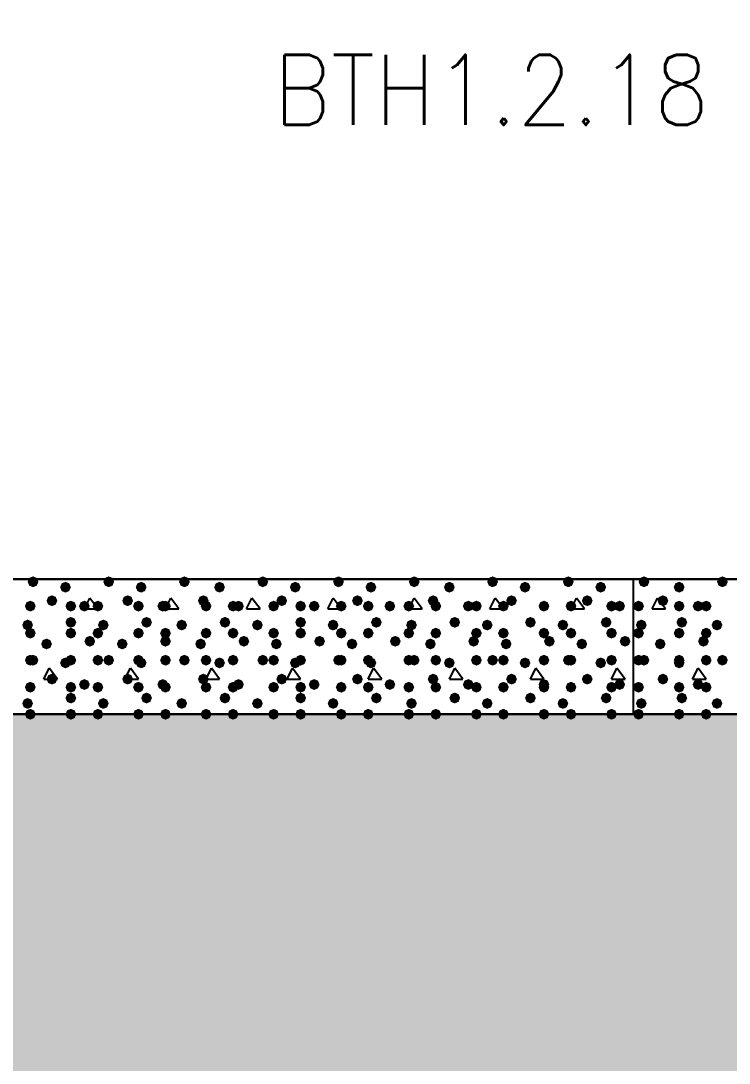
# Model space of a CAD drawing. Header units: millimetres. Extents: x 0 to 420, y 0 to 297.
# Drawn here: x 291.15 to 302.24, y 121.45 to 137.77 of the extents above; entities that cross this region are included whole.
import ezdxf

# ---------------------------------------------------------------- set-up
doc = ezdxf.new("R2010")
doc.units = ezdxf.units.MM
doc.layers.get('0').update_dxf_attribs({"linetype": 'CONTINUOUS'})
doc.styles.get("Standard").update_dxf_attribs({"font": 'STANDARD'})

msp = doc.modelspace()

# ---------------------------------------------------------------- hatches: boundary and pattern name
at = {"true_color": 0x000008}
for points in [[(291.422667, 128.989667), (291.397796, 128.929871), (291.338, 128.905), (291.278204, 128.929871), (291.253333, 128.989667), (291.278204, 129.049462), (291.338, 129.074333), (291.397796, 129.049463)], [(291.930667, 128.905), (291.905796, 128.845204), (291.846, 128.820333), (291.786204, 128.845204), (291.761333, 128.905), (291.786204, 128.964796), (291.846, 128.989667), (291.905796, 128.964796)], [(292.608, 128.989667), (292.583129, 128.929871), (292.523333, 128.905), (292.463538, 128.929871), (292.438667, 128.989667), (292.463537, 129.049462), (292.523333, 129.074333), (292.583129, 129.049463)], [(293.116, 128.905), (293.091129, 128.845204), (293.031333, 128.820333), (292.971537, 128.845204), (292.946667, 128.905), (292.971537, 128.964796), (293.031333, 128.989667), (293.091129, 128.964796)], [(293.793333, 128.989667), (293.768462, 128.929871), (293.708667, 128.905), (293.648871, 128.929871), (293.624, 128.989667), (293.648871, 129.049462), (293.708667, 129.074333), (293.768462, 129.049463)], [(294.343667, 128.905), (294.318796, 128.845204), (294.259, 128.820333), (294.199204, 128.845204), (294.174333, 128.905), (294.199204, 128.964796), (294.259, 128.989667), (294.318796, 128.964796)], [(295.021, 128.989667), (294.996129, 128.929871), (294.936333, 128.905), (294.876537, 128.929871), (294.851667, 128.989667), (294.876537, 129.049462), (294.936333, 129.074333), (294.996129, 129.049463)], [(295.529, 128.905), (295.504129, 128.845204), (295.444333, 128.820333), (295.384537, 128.845204), (295.359667, 128.905), (295.384537, 128.964796), (295.444333, 128.989667), (295.504129, 128.964796)], [(296.206333, 128.989667), (296.181462, 128.929871), (296.121667, 128.905), (296.061871, 128.929871), (296.037, 128.989667), (296.061871, 129.049462), (296.121667, 129.074333), (296.181462, 129.049463)], [(296.714333, 128.905), (296.689462, 128.845204), (296.629667, 128.820333), (296.569871, 128.845204), (296.545, 128.905), (296.569871, 128.964796), (296.629667, 128.989667), (296.689462, 128.964796)], [(297.391667, 128.989667), (297.366796, 128.929871), (297.307, 128.905), (297.247204, 128.929871), (297.222333, 128.989667), (297.247204, 129.049462), (297.307, 129.074333), (297.366796, 129.049463)], [(297.942, 128.905), (297.917129, 128.845204), (297.857333, 128.820333), (297.797537, 128.845204), (297.772667, 128.905), (297.797537, 128.964796), (297.857333, 128.989667), (297.917129, 128.964796)], [(298.619333, 128.989667), (298.594462, 128.929871), (298.534667, 128.905), (298.474871, 128.929871), (298.45, 128.989667), (298.474871, 129.049462), (298.534667, 129.074333), (298.594462, 129.049463)], [(299.127333, 128.905), (299.102462, 128.845204), (299.042667, 128.820333), (298.982871, 128.845204), (298.958, 128.905), (298.982871, 128.964796), (299.042667, 128.989667), (299.102462, 128.964796)], [(299.804667, 128.989667), (299.779796, 128.929871), (299.72, 128.905), (299.660204, 128.929871), (299.635333, 128.989667), (299.660204, 129.049462), (299.72, 129.074333), (299.779796, 129.049463)], [(300.312667, 128.905), (300.287796, 128.845204), (300.228, 128.820333), (300.168204, 128.845204), (300.143333, 128.905), (300.168204, 128.964796), (300.228, 128.989667), (300.287796, 128.964796)], [(291.380333, 128.608667), (291.355463, 128.548871), (291.295667, 128.524), (291.235871, 128.548871), (291.211, 128.608667), (291.235871, 128.668462), (291.295667, 128.693333), (291.355462, 128.668463)], [(291.719, 128.693333), (291.694129, 128.633537), (291.634333, 128.608667), (291.574538, 128.633537), (291.549667, 128.693333), (291.574537, 128.753129), (291.634333, 128.778), (291.694129, 128.753129)], [(292.015333, 128.608667), (291.990463, 128.548871), (291.930667, 128.524), (291.870871, 128.548871), (291.846, 128.608667), (291.870871, 128.668462), (291.930667, 128.693333), (291.990462, 128.668463)], [(292.227, 128.608667), (292.202129, 128.548871), (292.142333, 128.524), (292.082538, 128.548871), (292.057667, 128.608667), (292.082537, 128.668462), (292.142333, 128.693333), (292.202129, 128.668463)], [(292.438667, 128.608667), (292.413796, 128.548871), (292.354, 128.524), (292.294204, 128.548871), (292.269333, 128.608667), (292.294204, 128.668462), (292.354, 128.693333), (292.413796, 128.668463)], [(292.904333, 128.693333), (292.879462, 128.633537), (292.819667, 128.608667), (292.759871, 128.633537), (292.735, 128.693333), (292.759871, 128.753129), (292.819667, 128.778), (292.879462, 128.753129)], [(293.073667, 128.608667), (293.048796, 128.548871), (292.989, 128.524), (292.929204, 128.548871), (292.904333, 128.608667), (292.929204, 128.668462), (292.989, 128.693333), (293.048796, 128.668463)], [(293.454667, 128.608667), (293.429796, 128.548871), (293.37, 128.524), (293.310204, 128.548871), (293.285333, 128.608667), (293.310204, 128.668462), (293.37, 128.693333), (293.429796, 128.668463)], [(293.497, 128.608667), (293.472129, 128.548871), (293.412333, 128.524), (293.352538, 128.548871), (293.327667, 128.608667), (293.352537, 128.668462), (293.412333, 128.693333), (293.472129, 128.668463)], [(294.089667, 128.693333), (294.064796, 128.633537), (294.005, 128.608667), (293.945204, 128.633537), (293.920333, 128.693333), (293.945204, 128.753129), (294.005, 128.778), (294.064796, 128.753129)], [(294.132, 128.608667), (294.107129, 128.548871), (294.047333, 128.524), (293.987538, 128.548871), (293.962667, 128.608667), (293.987537, 128.668462), (294.047333, 128.693333), (294.107129, 128.668463)], [(294.555333, 128.608667), (294.530463, 128.548871), (294.470667, 128.524), (294.410871, 128.548871), (294.386, 128.608667), (294.410871, 128.668462), (294.470667, 128.693333), (294.530462, 128.668463)], [(294.64, 128.608667), (294.615129, 128.548871), (294.555333, 128.524), (294.495538, 128.548871), (294.470667, 128.608667), (294.495537, 128.668462), (294.555333, 128.693333), (294.615129, 128.668463)], [(295.190333, 128.608667), (295.165462, 128.548871), (295.105667, 128.524), (295.045871, 128.548871), (295.021, 128.608667), (295.045871, 128.668462), (295.105667, 128.693333), (295.165462, 128.668463)], [(295.317333, 128.693333), (295.292462, 128.633537), (295.232667, 128.608667), (295.172871, 128.633537), (295.148, 128.693333), (295.172871, 128.753129), (295.232667, 128.778), (295.292462, 128.753129)], [(295.613667, 128.608667), (295.588796, 128.548871), (295.529, 128.524), (295.469204, 128.548871), (295.444333, 128.608667), (295.469204, 128.668462), (295.529, 128.693333), (295.588796, 128.668463)], [(295.825333, 128.608667), (295.800462, 128.548871), (295.740667, 128.524), (295.680871, 128.548871), (295.656, 128.608667), (295.680871, 128.668462), (295.740667, 128.693333), (295.800462, 128.668463)], [(296.248667, 128.608667), (296.223796, 128.548871), (296.164, 128.524), (296.104204, 128.548871), (296.079333, 128.608667), (296.104204, 128.668462), (296.164, 128.693333), (296.223796, 128.668463)], [(296.502667, 128.693333), (296.477796, 128.633537), (296.418, 128.608667), (296.358204, 128.633537), (296.333333, 128.693333), (296.358204, 128.753129), (296.418, 128.778), (296.477796, 128.753129)], [(296.672, 128.608667), (296.647129, 128.548871), (296.587333, 128.524), (296.527537, 128.548871), (296.502667, 128.608667), (296.527537, 128.668462), (296.587333, 128.693333), (296.647129, 128.668463)], [(297.010667, 128.608667), (296.985796, 128.548871), (296.926, 128.524), (296.866204, 128.548871), (296.841333, 128.608667), (296.866204, 128.668462), (296.926, 128.693333), (296.985796, 128.668463)], [(297.307, 128.608667), (297.282129, 128.548871), (297.222333, 128.524), (297.162537, 128.548871), (297.137667, 128.608667), (297.162537, 128.668462), (297.222333, 128.693333), (297.282129, 128.668463)], [(297.688, 128.693333), (297.663129, 128.633537), (297.603333, 128.608667), (297.543537, 128.633537), (297.518667, 128.693333), (297.543537, 128.753129), (297.603333, 128.778), (297.663129, 128.753129)], [(297.730333, 128.608667), (297.705462, 128.548871), (297.645667, 128.524), (297.585871, 128.548871), (297.561, 128.608667), (297.585871, 128.668462), (297.645667, 128.693333), (297.705462, 128.668463)], [(298.238333, 128.608667), (298.213462, 128.548871), (298.153667, 128.524), (298.093871, 128.548871), (298.069, 128.608667), (298.093871, 128.668462), (298.153667, 128.693333), (298.213462, 128.668463)], [(298.365333, 128.608667), (298.340463, 128.548871), (298.280667, 128.524), (298.220871, 128.548871), (298.196, 128.608667), (298.220871, 128.668462), (298.280667, 128.693333), (298.340462, 128.668463)], [(298.788667, 128.608667), (298.763796, 128.548871), (298.704, 128.524), (298.644204, 128.548871), (298.619333, 128.608667), (298.644204, 128.668462), (298.704, 128.693333), (298.763796, 128.668463)], [(298.915667, 128.693333), (298.890796, 128.633537), (298.831, 128.608667), (298.771204, 128.633537), (298.746333, 128.693333), (298.771204, 128.753129), (298.831, 128.778), (298.890796, 128.753129)], [(299.423667, 128.608667), (299.398796, 128.548871), (299.339, 128.524), (299.279204, 128.548871), (299.254333, 128.608667), (299.279204, 128.668462), (299.339, 128.693333), (299.398796, 128.668463)], [(299.423667, 128.608667), (299.398796, 128.548871), (299.339, 128.524), (299.279204, 128.548871), (299.254333, 128.608667), (299.279204, 128.668462), (299.339, 128.693333), (299.398796, 128.668463)], [(299.847, 128.608667), (299.822129, 128.548871), (299.762333, 128.524), (299.702538, 128.548871), (299.677667, 128.608667), (299.702537, 128.668462), (299.762333, 128.693333), (299.822129, 128.668463)], [(300.101, 128.693333), (300.076129, 128.633537), (300.016333, 128.608667), (299.956537, 128.633537), (299.931667, 128.693333), (299.956537, 128.753129), (300.016333, 128.778), (300.076129, 128.753129)], [(300.482, 128.608667), (300.457129, 128.548871), (300.397333, 128.524), (300.337538, 128.548871), (300.312667, 128.608667), (300.337537, 128.668462), (300.397333, 128.693333), (300.457129, 128.668463)], [(300.609, 128.608667), (300.584129, 128.548871), (300.524333, 128.524), (300.464538, 128.548871), (300.439667, 128.608667), (300.464537, 128.668462), (300.524333, 128.693333), (300.584129, 128.668463)], [(291.338, 128.312333), (291.313129, 128.252537), (291.253333, 128.227667), (291.193537, 128.252537), (291.168667, 128.312333), (291.193537, 128.372129), (291.253333, 128.397), (291.313129, 128.372129)], [(292.015333, 128.354667), (291.990463, 128.294871), (291.930667, 128.27), (291.870871, 128.294871), (291.846, 128.354667), (291.870871, 128.414462), (291.930667, 128.439333), (291.990462, 128.414463)], [(292.523333, 128.312333), (292.498462, 128.252537), (292.438667, 128.227667), (292.378871, 128.252537), (292.354, 128.312333), (292.378871, 128.372129), (292.438667, 128.397), (292.498462, 128.372129)], [(293.200667, 128.354667), (293.175796, 128.294871), (293.116, 128.27), (293.056204, 128.294871), (293.031333, 128.354667), (293.056204, 128.414462), (293.116, 128.439333), (293.175796, 128.414463)], [(293.751, 128.312333), (293.726129, 128.252537), (293.666333, 128.227667), (293.606537, 128.252537), (293.581667, 128.312333), (293.606537, 128.372129), (293.666333, 128.397), (293.726129, 128.372129)], [(294.428333, 128.354667), (294.403462, 128.294871), (294.343667, 128.27), (294.283871, 128.294871), (294.259, 128.354667), (294.283871, 128.414462), (294.343667, 128.439333), (294.403462, 128.414463)], [(294.936333, 128.312333), (294.911462, 128.252537), (294.851667, 128.227667), (294.791871, 128.252537), (294.767, 128.312333), (294.791871, 128.372129), (294.851667, 128.397), (294.911462, 128.372129)], [(295.613667, 128.354667), (295.588796, 128.294871), (295.529, 128.27), (295.469204, 128.294871), (295.444333, 128.354667), (295.469204, 128.414462), (295.529, 128.439333), (295.588796, 128.414463)], [(296.121667, 128.312333), (296.096796, 128.252537), (296.037, 128.227667), (295.977204, 128.252537), (295.952333, 128.312333), (295.977204, 128.372129), (296.037, 128.397), (296.096796, 128.372129)], [(296.799, 128.354667), (296.774129, 128.294871), (296.714333, 128.27), (296.654537, 128.294871), (296.629667, 128.354667), (296.654537, 128.414462), (296.714333, 128.439333), (296.774129, 128.414463)], [(297.349333, 128.312333), (297.324462, 128.252537), (297.264667, 128.227667), (297.204871, 128.252537), (297.18, 128.312333), (297.204871, 128.372129), (297.264667, 128.397), (297.324462, 128.372129)], [(298.026667, 128.354667), (298.001796, 128.294871), (297.942, 128.27), (297.882204, 128.294871), (297.857333, 128.354667), (297.882204, 128.414462), (297.942, 128.439333), (298.001796, 128.414463)], [(298.534667, 128.312333), (298.509796, 128.252537), (298.45, 128.227667), (298.390204, 128.252537), (298.365333, 128.312333), (298.390204, 128.372129), (298.45, 128.397), (298.509796, 128.372129)], [(299.212, 128.354667), (299.187129, 128.294871), (299.127333, 128.27), (299.067538, 128.294871), (299.042667, 128.354667), (299.067537, 128.414462), (299.127333, 128.439333), (299.187129, 128.414463)], [(299.72, 128.312333), (299.695129, 128.252537), (299.635333, 128.227667), (299.575538, 128.252537), (299.550667, 128.312333), (299.575537, 128.372129), (299.635333, 128.397), (299.695129, 128.372129)], [(300.397333, 128.354667), (300.372462, 128.294871), (300.312667, 128.27), (300.252871, 128.294871), (300.228, 128.354667), (300.252871, 128.414462), (300.312667, 128.439333), (300.372462, 128.414463)], [(291.380333, 128.185333), (291.355463, 128.125538), (291.295667, 128.100667), (291.235871, 128.125538), (291.211, 128.185333), (291.235871, 128.245129), (291.295667, 128.27), (291.355462, 128.245129)], [(292.015333, 128.185333), (291.990463, 128.125538), (291.930667, 128.100667), (291.870871, 128.125538), (291.846, 128.185333), (291.870871, 128.245129), (291.930667, 128.27), (291.990462, 128.245129)], [(292.311667, 128.058333), (292.286796, 127.998538), (292.227, 127.973667), (292.167204, 127.998538), (292.142333, 128.058333), (292.167204, 128.118129), (292.227, 128.143), (292.286796, 128.118129)], [(292.438667, 128.185333), (292.413796, 128.125538), (292.354, 128.100667), (292.294204, 128.125538), (292.269333, 128.185333), (292.294204, 128.245129), (292.354, 128.27), (292.413796, 128.245129)], [(293.073667, 128.185333), (293.048796, 128.125538), (292.989, 128.100667), (292.929204, 128.125538), (292.904333, 128.185333), (292.929204, 128.245129), (292.989, 128.27), (293.048796, 128.245129)], [(293.497, 128.185333), (293.472129, 128.125538), (293.412333, 128.100667), (293.352538, 128.125538), (293.327667, 128.185333), (293.352537, 128.245129), (293.412333, 128.27), (293.472129, 128.245129)], [(293.497, 128.058333), (293.472129, 127.998538), (293.412333, 127.973667), (293.352538, 127.998538), (293.327667, 128.058333), (293.352537, 128.118129), (293.412333, 128.143), (293.472129, 128.118129)], [(294.132, 128.185333), (294.107129, 128.125538), (294.047333, 128.100667), (293.987538, 128.125538), (293.962667, 128.185333), (293.987537, 128.245129), (294.047333, 128.27), (294.107129, 128.245129)], [(294.555333, 128.185333), (294.530463, 128.125538), (294.470667, 128.100667), (294.410871, 128.125538), (294.386, 128.185333), (294.410871, 128.245129), (294.470667, 128.27), (294.530462, 128.245129)], [(294.724667, 128.058333), (294.699796, 127.998538), (294.64, 127.973667), (294.580204, 127.998538), (294.555333, 128.058333), (294.580204, 128.118129), (294.64, 128.143), (294.699796, 128.118129)], [(295.190333, 128.185333), (295.165462, 128.125538), (295.105667, 128.100667), (295.045871, 128.125538), (295.021, 128.185333), (295.045871, 128.245129), (295.105667, 128.27), (295.165462, 128.245129)], [(295.613667, 128.185333), (295.588796, 128.125538), (295.529, 128.100667), (295.469204, 128.125538), (295.444333, 128.185333), (295.469204, 128.245129), (295.529, 128.27), (295.588796, 128.245129)], [(295.91, 128.058333), (295.885129, 127.998538), (295.825333, 127.973667), (295.765538, 127.998538), (295.740667, 128.058333), (295.765537, 128.118129), (295.825333, 128.143), (295.885129, 128.118129)], [(296.248667, 128.185333), (296.223796, 128.125538), (296.164, 128.100667), (296.104204, 128.125538), (296.079333, 128.185333), (296.104204, 128.245129), (296.164, 128.27), (296.223796, 128.245129)], [(296.672, 128.185333), (296.647129, 128.125538), (296.587333, 128.100667), (296.527537, 128.125538), (296.502667, 128.185333), (296.527537, 128.245129), (296.587333, 128.27), (296.647129, 128.245129)], [(297.095333, 128.058333), (297.070462, 127.998538), (297.010667, 127.973667), (296.950871, 127.998538), (296.926, 128.058333), (296.950871, 128.118129), (297.010667, 128.143), (297.070462, 128.118129)], [(297.307, 128.185333), (297.282129, 128.125538), (297.222333, 128.100667), (297.162537, 128.125538), (297.137667, 128.185333), (297.162537, 128.245129), (297.222333, 128.27), (297.282129, 128.245129)], [(297.730333, 128.185333), (297.705462, 128.125538), (297.645667, 128.100667), (297.585871, 128.125538), (297.561, 128.185333), (297.585871, 128.245129), (297.645667, 128.27), (297.705462, 128.245129)], [(298.323, 128.058333), (298.298129, 127.998538), (298.238333, 127.973667), (298.178538, 127.998538), (298.153667, 128.058333), (298.178537, 128.118129), (298.238333, 128.143), (298.298129, 128.118129)], [(298.365333, 128.185333), (298.340463, 128.125538), (298.280667, 128.100667), (298.220871, 128.125538), (298.196, 128.185333), (298.220871, 128.245129), (298.280667, 128.27), (298.340462, 128.245129)], [(298.788667, 128.185333), (298.763796, 128.125538), (298.704, 128.100667), (298.644204, 128.125538), (298.619333, 128.185333), (298.644204, 128.245129), (298.704, 128.27), (298.763796, 128.245129)], [(299.423667, 128.185333), (299.398796, 128.125538), (299.339, 128.100667), (299.279204, 128.125538), (299.254333, 128.185333), (299.279204, 128.245129), (299.339, 128.27), (299.398796, 128.245129)], [(299.508333, 128.058333), (299.483462, 127.998538), (299.423667, 127.973667), (299.363871, 127.998538), (299.339, 128.058333), (299.363871, 128.118129), (299.423667, 128.143), (299.483462, 128.118129)], [(299.847, 128.185333), (299.822129, 128.125538), (299.762333, 128.100667), (299.702538, 128.125538), (299.677667, 128.185333), (299.702537, 128.245129), (299.762333, 128.27), (299.822129, 128.245129)], [(300.482, 128.185333), (300.457129, 128.125538), (300.397333, 128.100667), (300.337538, 128.125538), (300.312667, 128.185333), (300.337537, 128.245129), (300.397333, 128.27), (300.457129, 128.245129)], [(300.693667, 128.058333), (300.668796, 127.998538), (300.609, 127.973667), (300.549204, 127.998538), (300.524333, 128.058333), (300.549204, 128.118129), (300.609, 128.143), (300.668796, 128.118129)], [(291.634333, 128.016), (291.609462, 127.956204), (291.549667, 127.931333), (291.489871, 127.956204), (291.465, 128.016), (291.489871, 128.075796), (291.549667, 128.100667), (291.609462, 128.075796)], [(292.819667, 128.016), (292.794796, 127.956204), (292.735, 127.931333), (292.675204, 127.956204), (292.650333, 128.016), (292.675204, 128.075796), (292.735, 128.100667), (292.794796, 128.075796)], [(294.047333, 128.016), (294.022462, 127.956204), (293.962667, 127.931333), (293.902871, 127.956204), (293.878, 128.016), (293.902871, 128.075796), (293.962667, 128.100667), (294.022462, 128.075796)], [(295.232667, 128.016), (295.207796, 127.956204), (295.148, 127.931333), (295.088204, 127.956204), (295.063333, 128.016), (295.088204, 128.075796), (295.148, 128.100667), (295.207796, 128.075796)], [(296.418, 128.016), (296.393129, 127.956204), (296.333333, 127.931333), (296.273537, 127.956204), (296.248667, 128.016), (296.273537, 128.075796), (296.333333, 128.100667), (296.393129, 128.075796)], [(297.645667, 128.016), (297.620796, 127.956204), (297.561, 127.931333), (297.501204, 127.956204), (297.476333, 128.016), (297.501204, 128.075796), (297.561, 128.100667), (297.620796, 128.075796)], [(298.831, 128.016), (298.806129, 127.956204), (298.746333, 127.931333), (298.686537, 127.956204), (298.661667, 128.016), (298.686537, 128.075796), (298.746333, 128.100667), (298.806129, 128.075796)], [(300.016333, 128.016), (299.991463, 127.956204), (299.931667, 127.931333), (299.871871, 127.956204), (299.847, 128.016), (299.871871, 128.075796), (299.931667, 128.100667), (299.991462, 128.075796)], [(291.380333, 127.762), (291.355463, 127.702204), (291.295667, 127.677333), (291.235871, 127.702204), (291.211, 127.762), (291.235871, 127.821796), (291.295667, 127.846667), (291.355462, 127.821796)], [(291.422667, 127.762), (291.397796, 127.702204), (291.338, 127.677333), (291.278204, 127.702204), (291.253333, 127.762), (291.278204, 127.821796), (291.338, 127.846667), (291.397796, 127.821796)], [(291.930667, 127.719667), (291.905796, 127.659871), (291.846, 127.635), (291.786204, 127.659871), (291.761333, 127.719667), (291.786204, 127.779462), (291.846, 127.804333), (291.905796, 127.779463)], [(292.015333, 127.762), (291.990463, 127.702204), (291.930667, 127.677333), (291.870871, 127.702204), (291.846, 127.762), (291.870871, 127.821796), (291.930667, 127.846667), (291.990462, 127.821796)], [(292.438667, 127.762), (292.413796, 127.702204), (292.354, 127.677333), (292.294204, 127.702204), (292.269333, 127.762), (292.294204, 127.821796), (292.354, 127.846667), (292.413796, 127.821796)], [(292.608, 127.762), (292.583129, 127.702204), (292.523333, 127.677333), (292.463538, 127.702204), (292.438667, 127.762), (292.463537, 127.821796), (292.523333, 127.846667), (292.583129, 127.821796)], [(293.073667, 127.762), (293.048796, 127.702204), (292.989, 127.677333), (292.929204, 127.702204), (292.904333, 127.762), (292.929204, 127.821796), (292.989, 127.846667), (293.048796, 127.821796)], [(293.116, 127.719667), (293.091129, 127.659871), (293.031333, 127.635), (292.971537, 127.659871), (292.946667, 127.719667), (292.971537, 127.779462), (293.031333, 127.804333), (293.091129, 127.779463)], [(293.497, 127.762), (293.472129, 127.702204), (293.412333, 127.677333), (293.352538, 127.702204), (293.327667, 127.762), (293.352537, 127.821796), (293.412333, 127.846667), (293.472129, 127.821796)], [(293.793333, 127.762), (293.768462, 127.702204), (293.708667, 127.677333), (293.648871, 127.702204), (293.624, 127.762), (293.648871, 127.821796), (293.708667, 127.846667), (293.768462, 127.821796)], [(294.132, 127.762), (294.107129, 127.702204), (294.047333, 127.677333), (293.987538, 127.702204), (293.962667, 127.762), (293.987537, 127.821796), (294.047333, 127.846667), (294.107129, 127.821796)], [(294.343667, 127.719667), (294.318796, 127.659871), (294.259, 127.635), (294.199204, 127.659871), (294.174333, 127.719667), (294.199204, 127.779462), (294.259, 127.804333), (294.318796, 127.779463)], [(294.555333, 127.762), (294.530463, 127.702204), (294.470667, 127.677333), (294.410871, 127.702204), (294.386, 127.762), (294.410871, 127.821796), (294.470667, 127.846667), (294.530462, 127.821796)], [(295.021, 127.762), (294.996129, 127.702204), (294.936333, 127.677333), (294.876537, 127.702204), (294.851667, 127.762), (294.876537, 127.821796), (294.936333, 127.846667), (294.996129, 127.821796)], [(295.190333, 127.762), (295.165462, 127.702204), (295.105667, 127.677333), (295.045871, 127.702204), (295.021, 127.762), (295.045871, 127.821796), (295.105667, 127.846667), (295.165462, 127.821796)], [(295.529, 127.719667), (295.504129, 127.659871), (295.444333, 127.635), (295.384537, 127.659871), (295.359667, 127.719667), (295.384537, 127.779462), (295.444333, 127.804333), (295.504129, 127.779463)], [(295.613667, 127.762), (295.588796, 127.702204), (295.529, 127.677333), (295.469204, 127.702204), (295.444333, 127.762), (295.469204, 127.821796), (295.529, 127.846667), (295.588796, 127.821796)], [(296.206333, 127.762), (296.181462, 127.702204), (296.121667, 127.677333), (296.061871, 127.702204), (296.037, 127.762), (296.061871, 127.821796), (296.121667, 127.846667), (296.181462, 127.821796)], [(296.248667, 127.762), (296.223796, 127.702204), (296.164, 127.677333), (296.104204, 127.702204), (296.079333, 127.762), (296.104204, 127.821796), (296.164, 127.846667), (296.223796, 127.821796)], [(296.672, 127.762), (296.647129, 127.702204), (296.587333, 127.677333), (296.527537, 127.702204), (296.502667, 127.762), (296.527537, 127.821796), (296.587333, 127.846667), (296.647129, 127.821796)], [(296.714333, 127.719667), (296.689462, 127.659871), (296.629667, 127.635), (296.569871, 127.659871), (296.545, 127.719667), (296.569871, 127.779462), (296.629667, 127.804333), (296.689462, 127.779463)], [(297.307, 127.762), (297.282129, 127.702204), (297.222333, 127.677333), (297.162537, 127.702204), (297.137667, 127.762), (297.162537, 127.821796), (297.222333, 127.846667), (297.282129, 127.821796)], [(297.391667, 127.762), (297.366796, 127.702204), (297.307, 127.677333), (297.247204, 127.702204), (297.222333, 127.762), (297.247204, 127.821796), (297.307, 127.846667), (297.366796, 127.821796)], [(297.730333, 127.762), (297.705462, 127.702204), (297.645667, 127.677333), (297.585871, 127.702204), (297.561, 127.762), (297.585871, 127.821796), (297.645667, 127.846667), (297.705462, 127.821796)], [(297.942, 127.719667), (297.917129, 127.659871), (297.857333, 127.635), (297.797537, 127.659871), (297.772667, 127.719667), (297.797537, 127.779462), (297.857333, 127.804333), (297.917129, 127.779463)], [(298.365333, 127.762), (298.340463, 127.702204), (298.280667, 127.677333), (298.220871, 127.702204), (298.196, 127.762), (298.220871, 127.821796), (298.280667, 127.846667), (298.340462, 127.821796)], [(298.619333, 127.762), (298.594462, 127.702204), (298.534667, 127.677333), (298.474871, 127.702204), (298.45, 127.762), (298.474871, 127.821796), (298.534667, 127.846667), (298.594462, 127.821796)], [(298.788667, 127.762), (298.763796, 127.702204), (298.704, 127.677333), (298.644204, 127.702204), (298.619333, 127.762), (298.644204, 127.821796), (298.704, 127.846667), (298.763796, 127.821796)], [(299.127333, 127.719667), (299.102462, 127.659871), (299.042667, 127.635), (298.982871, 127.659871), (298.958, 127.719667), (298.982871, 127.779462), (299.042667, 127.804333), (299.102462, 127.779463)], [(299.423667, 127.762), (299.398796, 127.702204), (299.339, 127.677333), (299.279204, 127.702204), (299.254333, 127.762), (299.279204, 127.821796), (299.339, 127.846667), (299.398796, 127.821796)], [(299.804667, 127.762), (299.779796, 127.702204), (299.72, 127.677333), (299.660204, 127.702204), (299.635333, 127.762), (299.660204, 127.821796), (299.72, 127.846667), (299.779796, 127.821796)], [(299.847, 127.762), (299.822129, 127.702204), (299.762333, 127.677333), (299.702538, 127.702204), (299.677667, 127.762), (299.702537, 127.821796), (299.762333, 127.846667), (299.822129, 127.821796)], [(300.312667, 127.719667), (300.287796, 127.659871), (300.228, 127.635), (300.168204, 127.659871), (300.143333, 127.719667), (300.168204, 127.779462), (300.228, 127.804333), (300.287796, 127.779463)], [(300.482, 127.762), (300.457129, 127.702204), (300.397333, 127.677333), (300.337538, 127.702204), (300.312667, 127.762), (300.337537, 127.821796), (300.397333, 127.846667), (300.457129, 127.821796)], [(291.719, 127.465667), (291.694129, 127.405871), (291.634333, 127.381), (291.574538, 127.405871), (291.549667, 127.465667), (291.574537, 127.525462), (291.634333, 127.550333), (291.694129, 127.525463)], [(292.904333, 127.465667), (292.879462, 127.405871), (292.819667, 127.381), (292.759871, 127.405871), (292.735, 127.465667), (292.759871, 127.525462), (292.819667, 127.550333), (292.879462, 127.525463)], [(294.089667, 127.465667), (294.064796, 127.405871), (294.005, 127.381), (293.945204, 127.405871), (293.920333, 127.465667), (293.945204, 127.525462), (294.005, 127.550333), (294.064796, 127.525463)], [(295.317333, 127.465667), (295.292462, 127.405871), (295.232667, 127.381), (295.172871, 127.405871), (295.148, 127.465667), (295.172871, 127.525462), (295.232667, 127.550333), (295.292462, 127.525463)], [(296.502667, 127.465667), (296.477796, 127.405871), (296.418, 127.381), (296.358204, 127.405871), (296.333333, 127.465667), (296.358204, 127.525462), (296.418, 127.550333), (296.477796, 127.525463)], [(297.688, 127.465667), (297.663129, 127.405871), (297.603333, 127.381), (297.543537, 127.405871), (297.518667, 127.465667), (297.543537, 127.525462), (297.603333, 127.550333), (297.663129, 127.525463)], [(298.915667, 127.465667), (298.890796, 127.405871), (298.831, 127.381), (298.771204, 127.405871), (298.746333, 127.465667), (298.771204, 127.525462), (298.831, 127.550333), (298.890796, 127.525463)], [(300.101, 127.465667), (300.076129, 127.405871), (300.016333, 127.381), (299.956537, 127.405871), (299.931667, 127.465667), (299.956537, 127.525462), (300.016333, 127.550333), (300.076129, 127.525463)], [(291.380333, 127.338667), (291.355463, 127.278871), (291.295667, 127.254), (291.235871, 127.278871), (291.211, 127.338667), (291.235871, 127.398462), (291.295667, 127.423333), (291.355462, 127.398463)], [(292.015333, 127.338667), (291.990463, 127.278871), (291.930667, 127.254), (291.870871, 127.278871), (291.846, 127.338667), (291.870871, 127.398462), (291.930667, 127.423333), (291.990462, 127.398463)], [(292.227, 127.381), (292.202129, 127.321204), (292.142333, 127.296333), (292.082538, 127.321204), (292.057667, 127.381), (292.082537, 127.440796), (292.142333, 127.465667), (292.202129, 127.440796)], [(292.438667, 127.338667), (292.413796, 127.278871), (292.354, 127.254), (292.294204, 127.278871), (292.269333, 127.338667), (292.294204, 127.398462), (292.354, 127.423333), (292.413796, 127.398463)], [(293.073667, 127.338667), (293.048796, 127.278871), (292.989, 127.254), (292.929204, 127.278871), (292.904333, 127.338667), (292.929204, 127.398462), (292.989, 127.423333), (293.048796, 127.398463)], [(293.454667, 127.381), (293.429796, 127.321204), (293.37, 127.296333), (293.310204, 127.321204), (293.285333, 127.381), (293.310204, 127.440796), (293.37, 127.465667), (293.429796, 127.440796)], [(293.497, 127.338667), (293.472129, 127.278871), (293.412333, 127.254), (293.352538, 127.278871), (293.327667, 127.338667), (293.352537, 127.398462), (293.412333, 127.423333), (293.472129, 127.398463)], [(294.132, 127.338667), (294.107129, 127.278871), (294.047333, 127.254), (293.987538, 127.278871), (293.962667, 127.338667), (293.987537, 127.398462), (294.047333, 127.423333), (294.107129, 127.398463)], [(294.555333, 127.338667), (294.530463, 127.278871), (294.470667, 127.254), (294.410871, 127.278871), (294.386, 127.338667), (294.410871, 127.398462), (294.470667, 127.423333), (294.530462, 127.398463)], [(294.64, 127.381), (294.615129, 127.321204), (294.555333, 127.296333), (294.495538, 127.321204), (294.470667, 127.381), (294.495537, 127.440796), (294.555333, 127.465667), (294.615129, 127.440796)], [(295.190333, 127.338667), (295.165462, 127.278871), (295.105667, 127.254), (295.045871, 127.278871), (295.021, 127.338667), (295.045871, 127.398462), (295.105667, 127.423333), (295.165462, 127.398463)], [(295.613667, 127.338667), (295.588796, 127.278871), (295.529, 127.254), (295.469204, 127.278871), (295.444333, 127.338667), (295.469204, 127.398462), (295.529, 127.423333), (295.588796, 127.398463)], [(295.825333, 127.381), (295.800462, 127.321204), (295.740667, 127.296333), (295.680871, 127.321204), (295.656, 127.381), (295.680871, 127.440796), (295.740667, 127.465667), (295.800462, 127.440796)], [(296.248667, 127.338667), (296.223796, 127.278871), (296.164, 127.254), (296.104204, 127.278871), (296.079333, 127.338667), (296.104204, 127.398462), (296.164, 127.423333), (296.223796, 127.398463)], [(296.672, 127.338667), (296.647129, 127.278871), (296.587333, 127.254), (296.527537, 127.278871), (296.502667, 127.338667), (296.527537, 127.398462), (296.587333, 127.423333), (296.647129, 127.398463)], [(297.010667, 127.381), (296.985796, 127.321204), (296.926, 127.296333), (296.866204, 127.321204), (296.841333, 127.381), (296.866204, 127.440796), (296.926, 127.465667), (296.985796, 127.440796)], [(297.307, 127.338667), (297.282129, 127.278871), (297.222333, 127.254), (297.162537, 127.278871), (297.137667, 127.338667), (297.162537, 127.398462), (297.222333, 127.423333), (297.282129, 127.398463)], [(297.730333, 127.338667), (297.705462, 127.278871), (297.645667, 127.254), (297.585871, 127.278871), (297.561, 127.338667), (297.585871, 127.398462), (297.645667, 127.423333), (297.705462, 127.398463)], [(298.238333, 127.381), (298.213462, 127.321204), (298.153667, 127.296333), (298.093871, 127.321204), (298.069, 127.381), (298.093871, 127.440796), (298.153667, 127.465667), (298.213462, 127.440796)], [(298.365333, 127.338667), (298.340463, 127.278871), (298.280667, 127.254), (298.220871, 127.278871), (298.196, 127.338667), (298.220871, 127.398462), (298.280667, 127.423333), (298.340462, 127.398463)], [(298.788667, 127.338667), (298.763796, 127.278871), (298.704, 127.254), (298.644204, 127.278871), (298.619333, 127.338667), (298.644204, 127.398462), (298.704, 127.423333), (298.763796, 127.398463)], [(299.423667, 127.381), (299.398796, 127.321204), (299.339, 127.296333), (299.279204, 127.321204), (299.254333, 127.381), (299.279204, 127.440796), (299.339, 127.465667), (299.398796, 127.440796)], [(299.423667, 127.338667), (299.398796, 127.278871), (299.339, 127.254), (299.279204, 127.278871), (299.254333, 127.338667), (299.279204, 127.398462), (299.339, 127.423333), (299.398796, 127.398463)], [(299.847, 127.338667), (299.822129, 127.278871), (299.762333, 127.254), (299.702538, 127.278871), (299.677667, 127.338667), (299.702537, 127.398462), (299.762333, 127.423333), (299.822129, 127.398463)], [(300.482, 127.338667), (300.457129, 127.278871), (300.397333, 127.254), (300.337538, 127.278871), (300.312667, 127.338667), (300.337537, 127.398462), (300.397333, 127.423333), (300.457129, 127.398463)], [(300.609, 127.381), (300.584129, 127.321204), (300.524333, 127.296333), (300.464538, 127.321204), (300.439667, 127.381), (300.464537, 127.440796), (300.524333, 127.465667), (300.584129, 127.440796)], [(291.338, 127.084667), (291.313129, 127.024871), (291.253333, 127), (291.193537, 127.024871), (291.168667, 127.084667), (291.193537, 127.144462), (291.253333, 127.169333), (291.313129, 127.144463)], [(292.015333, 127.169333), (291.990463, 127.109537), (291.930667, 127.084667), (291.870871, 127.109537), (291.846, 127.169333), (291.870871, 127.229129), (291.930667, 127.254), (291.990462, 127.229129)], [(292.523333, 127.084667), (292.498462, 127.024871), (292.438667, 127), (292.378871, 127.024871), (292.354, 127.084667), (292.378871, 127.144462), (292.438667, 127.169333), (292.498462, 127.144463)], [(293.200667, 127.169333), (293.175796, 127.109537), (293.116, 127.084667), (293.056204, 127.109537), (293.031333, 127.169333), (293.056204, 127.229129), (293.116, 127.254), (293.175796, 127.229129)], [(293.751, 127.084667), (293.726129, 127.024871), (293.666333, 127), (293.606537, 127.024871), (293.581667, 127.084667), (293.606537, 127.144462), (293.666333, 127.169333), (293.726129, 127.144463)], [(294.428333, 127.169333), (294.403462, 127.109537), (294.343667, 127.084667), (294.283871, 127.109537), (294.259, 127.169333), (294.283871, 127.229129), (294.343667, 127.254), (294.403462, 127.229129)], [(294.936333, 127.084667), (294.911462, 127.024871), (294.851667, 127), (294.791871, 127.024871), (294.767, 127.084667), (294.791871, 127.144462), (294.851667, 127.169333), (294.911462, 127.144463)], [(295.613667, 127.169333), (295.588796, 127.109537), (295.529, 127.084667), (295.469204, 127.109537), (295.444333, 127.169333), (295.469204, 127.229129), (295.529, 127.254), (295.588796, 127.229129)], [(296.121667, 127.084667), (296.096796, 127.024871), (296.037, 127), (295.977204, 127.024871), (295.952333, 127.084667), (295.977204, 127.144462), (296.037, 127.169333), (296.096796, 127.144463)], [(296.799, 127.169333), (296.774129, 127.109537), (296.714333, 127.084667), (296.654537, 127.109537), (296.629667, 127.169333), (296.654537, 127.229129), (296.714333, 127.254), (296.774129, 127.229129)], [(297.349333, 127.084667), (297.324462, 127.024871), (297.264667, 127), (297.204871, 127.024871), (297.18, 127.084667), (297.204871, 127.144462), (297.264667, 127.169333), (297.324462, 127.144463)], [(298.026667, 127.169333), (298.001796, 127.109537), (297.942, 127.084667), (297.882204, 127.109537), (297.857333, 127.169333), (297.882204, 127.229129), (297.942, 127.254), (298.001796, 127.229129)], [(298.534667, 127.084667), (298.509796, 127.024871), (298.45, 127), (298.390204, 127.024871), (298.365333, 127.084667), (298.390204, 127.144462), (298.45, 127.169333), (298.509796, 127.144463)], [(299.212, 127.169333), (299.187129, 127.109537), (299.127333, 127.084667), (299.067538, 127.109537), (299.042667, 127.169333), (299.067537, 127.229129), (299.127333, 127.254), (299.187129, 127.229129)], [(299.72, 127.084667), (299.695129, 127.024871), (299.635333, 127), (299.575538, 127.024871), (299.550667, 127.084667), (299.575537, 127.144462), (299.635333, 127.169333), (299.695129, 127.144463)], [(300.397333, 127.169333), (300.372462, 127.109537), (300.312667, 127.084667), (300.252871, 127.109537), (300.228, 127.169333), (300.252871, 127.229129), (300.312667, 127.254), (300.372462, 127.229129)], [(291.380333, 126.915333), (291.355463, 126.855538), (291.295667, 126.830667), (291.235871, 126.855538), (291.211, 126.915333), (291.235871, 126.975129), (291.295667, 127), (291.355462, 126.975129)], [(292.015333, 126.915333), (291.990463, 126.855538), (291.930667, 126.830667), (291.870871, 126.855538), (291.846, 126.915333), (291.870871, 126.975129), (291.930667, 127), (291.990462, 126.975129)], [(292.438667, 126.915333), (292.413796, 126.855538), (292.354, 126.830667), (292.294204, 126.855538), (292.269333, 126.915333), (292.294204, 126.975129), (292.354, 127), (292.413796, 126.975129)], [(293.073667, 126.915333), (293.048796, 126.855538), (292.989, 126.830667), (292.929204, 126.855538), (292.904333, 126.915333), (292.929204, 126.975129), (292.989, 127), (293.048796, 126.975129)], [(293.497, 126.915333), (293.472129, 126.855538), (293.412333, 126.830667), (293.352538, 126.855538), (293.327667, 126.915333), (293.352537, 126.975129), (293.412333, 127), (293.472129, 126.975129)], [(294.132, 126.915333), (294.107129, 126.855538), (294.047333, 126.830667), (293.987538, 126.855538), (293.962667, 126.915333), (293.987537, 126.975129), (294.047333, 127), (294.107129, 126.975129)], [(294.555333, 126.915333), (294.530463, 126.855538), (294.470667, 126.830667), (294.410871, 126.855538), (294.386, 126.915333), (294.410871, 126.975129), (294.470667, 127), (294.530462, 126.975129)], [(295.190333, 126.915333), (295.165462, 126.855538), (295.105667, 126.830667), (295.045871, 126.855538), (295.021, 126.915333), (295.045871, 126.975129), (295.105667, 127), (295.165462, 126.975129)], [(295.613667, 126.915333), (295.588796, 126.855538), (295.529, 126.830667), (295.469204, 126.855538), (295.444333, 126.915333), (295.469204, 126.975129), (295.529, 127), (295.588796, 126.975129)], [(296.248667, 126.915333), (296.223796, 126.855538), (296.164, 126.830667), (296.104204, 126.855538), (296.079333, 126.915333), (296.104204, 126.975129), (296.164, 127), (296.223796, 126.975129)], [(296.672, 126.915333), (296.647129, 126.855538), (296.587333, 126.830667), (296.527537, 126.855538), (296.502667, 126.915333), (296.527537, 126.975129), (296.587333, 127), (296.647129, 126.975129)], [(297.307, 126.915333), (297.282129, 126.855538), (297.222333, 126.830667), (297.162537, 126.855538), (297.137667, 126.915333), (297.162537, 126.975129), (297.222333, 127), (297.282129, 126.975129)], [(297.730333, 126.915333), (297.705462, 126.855538), (297.645667, 126.830667), (297.585871, 126.855538), (297.561, 126.915333), (297.585871, 126.975129), (297.645667, 127), (297.705462, 126.975129)], [(298.365333, 126.915333), (298.340463, 126.855538), (298.280667, 126.830667), (298.220871, 126.855538), (298.196, 126.915333), (298.220871, 126.975129), (298.280667, 127), (298.340462, 126.975129)], [(298.788667, 126.915333), (298.763796, 126.855538), (298.704, 126.830667), (298.644204, 126.855538), (298.619333, 126.915333), (298.644204, 126.975129), (298.704, 127), (298.763796, 126.975129)], [(299.423667, 126.915333), (299.398796, 126.855538), (299.339, 126.830667), (299.279204, 126.855538), (299.254333, 126.915333), (299.279204, 126.975129), (299.339, 127), (299.398796, 126.975129)], [(299.847, 126.915333), (299.822129, 126.855538), (299.762333, 126.830667), (299.702538, 126.855538), (299.677667, 126.915333), (299.702537, 126.975129), (299.762333, 127), (299.822129, 126.975129)], [(300.482, 126.915333), (300.457129, 126.855538), (300.397333, 126.830667), (300.337538, 126.855538), (300.312667, 126.915333), (300.337537, 126.975129), (300.397333, 127), (300.457129, 126.975129)]]:
    msp.add_hatch(color=0, dxfattribs=at).paths.add_polyline_path(points, flags=0)
at = {"true_color": 0x000007}
for points in [[(300.99, 128.989667), (300.965129, 128.929871), (300.905333, 128.905), (300.845537, 128.929871), (300.820667, 128.989667), (300.845537, 129.049462), (300.905333, 129.074333), (300.965129, 129.049463)], [(301.540333, 128.905), (301.515463, 128.845204), (301.455667, 128.820333), (301.395871, 128.845204), (301.371, 128.905), (301.395871, 128.964796), (301.455667, 128.989667), (301.515462, 128.964796)], [(302.217667, 128.989667), (302.192796, 128.929871), (302.133, 128.905), (302.073204, 128.929871), (302.048333, 128.989667), (302.073204, 129.049462), (302.133, 129.074333), (302.192796, 129.049463)], [(300.905333, 128.608667), (300.880463, 128.548871), (300.820667, 128.524), (300.760871, 128.548871), (300.736, 128.608667), (300.760871, 128.668462), (300.820667, 128.693333), (300.880462, 128.668463)], [(301.286333, 128.693333), (301.261462, 128.633537), (301.201667, 128.608667), (301.141871, 128.633537), (301.117, 128.693333), (301.141871, 128.753129), (301.201667, 128.778), (301.261462, 128.753129)], [(301.540333, 128.608667), (301.515463, 128.548871), (301.455667, 128.524), (301.395871, 128.548871), (301.371, 128.608667), (301.395871, 128.668462), (301.455667, 128.693333), (301.515462, 128.668463)], [(301.836667, 128.608667), (301.811796, 128.548871), (301.752, 128.524), (301.692204, 128.548871), (301.667333, 128.608667), (301.692204, 128.668462), (301.752, 128.693333), (301.811796, 128.668463)], [(301.963667, 128.608667), (301.938796, 128.548871), (301.879, 128.524), (301.819204, 128.548871), (301.794333, 128.608667), (301.819204, 128.668462), (301.879, 128.693333), (301.938796, 128.668463)], [(300.947667, 128.312333), (300.922796, 128.252537), (300.863, 128.227667), (300.803204, 128.252537), (300.778333, 128.312333), (300.803204, 128.372129), (300.863, 128.397), (300.922796, 128.372129)], [(301.582667, 128.354667), (301.557796, 128.294871), (301.498, 128.27), (301.438204, 128.294871), (301.413333, 128.354667), (301.438204, 128.414462), (301.498, 128.439333), (301.557796, 128.414463)], [(302.133, 128.312333), (302.108129, 128.252537), (302.048333, 128.227667), (301.988538, 128.252537), (301.963667, 128.312333), (301.988537, 128.372129), (302.048333, 128.397), (302.108129, 128.372129)], [(300.905333, 128.185333), (300.880463, 128.125538), (300.820667, 128.100667), (300.760871, 128.125538), (300.736, 128.185333), (300.760871, 128.245129), (300.820667, 128.27), (300.880462, 128.245129)], [(301.540333, 128.185333), (301.515463, 128.125538), (301.455667, 128.100667), (301.395871, 128.125538), (301.371, 128.185333), (301.395871, 128.245129), (301.455667, 128.27), (301.515462, 128.245129)], [(301.921333, 128.058333), (301.896462, 127.998538), (301.836667, 127.973667), (301.776871, 127.998538), (301.752, 128.058333), (301.776871, 128.118129), (301.836667, 128.143), (301.896462, 128.118129)], [(301.963667, 128.185333), (301.938796, 128.125538), (301.879, 128.100667), (301.819204, 128.125538), (301.794333, 128.185333), (301.819204, 128.245129), (301.879, 128.27), (301.938796, 128.245129)], [(301.244, 128.016), (301.219129, 127.956204), (301.159333, 127.931333), (301.099538, 127.956204), (301.074667, 128.016), (301.099537, 128.075796), (301.159333, 128.100667), (301.219129, 128.075796)], [(300.905333, 127.762), (300.880463, 127.702204), (300.820667, 127.677333), (300.760871, 127.702204), (300.736, 127.762), (300.760871, 127.821796), (300.820667, 127.846667), (300.880462, 127.821796)], [(300.99, 127.762), (300.965129, 127.702204), (300.905333, 127.677333), (300.845537, 127.702204), (300.820667, 127.762), (300.845537, 127.821796), (300.905333, 127.846667), (300.965129, 127.821796)], [(301.540333, 127.762), (301.515463, 127.702204), (301.455667, 127.677333), (301.395871, 127.702204), (301.371, 127.762), (301.395871, 127.821796), (301.455667, 127.846667), (301.515462, 127.821796)], [(301.540333, 127.719667), (301.515463, 127.659871), (301.455667, 127.635), (301.395871, 127.659871), (301.371, 127.719667), (301.395871, 127.779462), (301.455667, 127.804333), (301.515462, 127.779463)], [(301.963667, 127.762), (301.938796, 127.702204), (301.879, 127.677333), (301.819204, 127.702204), (301.794333, 127.762), (301.819204, 127.821796), (301.879, 127.846667), (301.938796, 127.821796)], [(302.217667, 127.762), (302.192796, 127.702204), (302.133, 127.677333), (302.073204, 127.702204), (302.048333, 127.762), (302.073204, 127.821796), (302.133, 127.846667), (302.192796, 127.821796)], [(301.286333, 127.465667), (301.261462, 127.405871), (301.201667, 127.381), (301.141871, 127.405871), (301.117, 127.465667), (301.141871, 127.525462), (301.201667, 127.550333), (301.261462, 127.525463)], [(300.905333, 127.338667), (300.880463, 127.278871), (300.820667, 127.254), (300.760871, 127.278871), (300.736, 127.338667), (300.760871, 127.398462), (300.820667, 127.423333), (300.880462, 127.398463)], [(301.540333, 127.338667), (301.515463, 127.278871), (301.455667, 127.254), (301.395871, 127.278871), (301.371, 127.338667), (301.395871, 127.398462), (301.455667, 127.423333), (301.515462, 127.398463)], [(301.836667, 127.381), (301.811796, 127.321204), (301.752, 127.296333), (301.692204, 127.321204), (301.667333, 127.381), (301.692204, 127.440796), (301.752, 127.465667), (301.811796, 127.440796)], [(301.963667, 127.338667), (301.938796, 127.278871), (301.879, 127.254), (301.819204, 127.278871), (301.794333, 127.338667), (301.819204, 127.398462), (301.879, 127.423333), (301.938796, 127.398463)], [(300.947667, 127.084667), (300.922796, 127.024871), (300.863, 127), (300.803204, 127.024871), (300.778333, 127.084667), (300.803204, 127.144462), (300.863, 127.169333), (300.922796, 127.144463)], [(301.582667, 127.169333), (301.557796, 127.109537), (301.498, 127.084667), (301.438204, 127.109537), (301.413333, 127.169333), (301.438204, 127.229129), (301.498, 127.254), (301.557796, 127.229129)], [(302.133, 127.084667), (302.108129, 127.024871), (302.048333, 127), (301.988538, 127.024871), (301.963667, 127.084667), (301.988537, 127.144462), (302.048333, 127.169333), (302.108129, 127.144463)], [(300.905333, 126.915333), (300.880463, 126.855538), (300.820667, 126.830667), (300.760871, 126.855538), (300.736, 126.915333), (300.760871, 126.975129), (300.820667, 127), (300.880462, 126.975129)], [(301.540333, 126.915333), (301.515463, 126.855538), (301.455667, 126.830667), (301.395871, 126.855538), (301.371, 126.915333), (301.395871, 126.975129), (301.455667, 127), (301.515462, 126.975129)], [(301.963667, 126.915333), (301.938796, 126.855538), (301.879, 126.830667), (301.819204, 126.855538), (301.794333, 126.915333), (301.819204, 126.975129), (301.879, 127), (301.938796, 126.975129)]]:
    msp.add_hatch(color=0, dxfattribs=at).paths.add_polyline_path(points, flags=0)
at = {"true_color": 0x000008}
h = msp.add_hatch(color=0, dxfattribs=at)
h.paths.add_polyline_path([(379.518333, 126.915333), (218.101333, 126.915333), (379.518333, 107.865333)], flags=0)
h.paths.add_polyline_path([(218.101333, 126.915333), (379.518333, 107.865333), (218.101333, 107.865333)], flags=0)

# ---------------------------------------------------------------- linework, layer by layer
at = {"color": 0, "true_color": 0x000007}
for points in [[(32.342667, 126.915333), (32.342667, 150.241), (380.576667, 150.241), (380.576667, 126.915333), (218.101333, 126.915333), (218.101333, 105.748667), (194.775667, 105.748667), (194.775667, 126.915333)], [(32.342667, 126.915333), (32.342667, 150.241), (380.576667, 150.241), (380.576667, 126.915333), (218.101333, 126.915333), (218.101333, 105.748667), (194.775667, 105.748667), (194.775667, 126.915333)], [(300.736, 129.032), (300.736, 126.915333), (302.852667, 126.915333), (302.852667, 129.032)]]:
    msp.add_lwpolyline(points, close=True, dxfattribs=at)
at = {"color": 0, "true_color": 0x0000fd}
msp.add_lwpolyline([(215.984667, 129.032), (378.46, 129.032), (378.46, 148.124333), (34.459333, 148.124333), (34.459333, 129.032), (196.934667, 129.032), (196.934667, 107.865333), (215.984667, 107.865333)], close=True, dxfattribs=at)
at = {"color": 0, "true_color": 0x000007}
for points in [[(300.736, 129.032), (281.686, 129.032)], [(301.032333, 128.566333), (301.117, 128.735667)], [(301.244, 128.566333), (301.117, 128.735667)], [(301.032333, 128.566333), (301.244, 128.566333)], [(301.667333, 127.465667), (301.752, 127.635)], [(301.879, 127.465667), (301.752, 127.635)], [(301.667333, 127.465667), (301.879, 127.465667)], [(281.686, 126.915333), (300.736, 126.915333)]]:
    msp.add_lwpolyline(points, dxfattribs=at)
at = {"color": 0, "true_color": 0x000008}
for points in [[(292.142333, 128.566333), (292.227, 128.735667)], [(292.354, 128.566333), (292.227, 128.735667)], [(293.412333, 128.566333), (293.497, 128.735667)], [(293.624, 128.566333), (293.497, 128.735667)], [(294.682333, 128.566333), (294.767, 128.735667)], [(294.894, 128.566333), (294.767, 128.735667)], [(295.952333, 128.566333), (296.037, 128.735667)], [(296.164, 128.566333), (296.037, 128.735667)], [(297.222333, 128.566333), (297.307, 128.735667)], [(297.434, 128.566333), (297.307, 128.735667)], [(298.492333, 128.566333), (298.577, 128.735667)], [(298.704, 128.566333), (298.577, 128.735667)], [(299.762333, 128.566333), (299.847, 128.735667)], [(299.974, 128.566333), (299.847, 128.735667)], [(292.142333, 128.566333), (292.354, 128.566333)], [(293.412333, 128.566333), (293.624, 128.566333)], [(294.682333, 128.566333), (294.894, 128.566333)], [(295.952333, 128.566333), (296.164, 128.566333)], [(297.222333, 128.566333), (297.434, 128.566333)], [(298.492333, 128.566333), (298.704, 128.566333)], [(299.762333, 128.566333), (299.974, 128.566333)], [(291.507333, 127.465667), (291.592, 127.635)], [(291.719, 127.465667), (291.592, 127.635)], [(292.777333, 127.465667), (292.862, 127.635)], [(292.989, 127.465667), (292.862, 127.635)], [(294.047333, 127.465667), (294.132, 127.635)], [(294.259, 127.465667), (294.132, 127.635)], [(295.317333, 127.465667), (295.402, 127.635)], [(295.529, 127.465667), (295.402, 127.635)], [(296.587333, 127.465667), (296.672, 127.635)], [(296.799, 127.465667), (296.672, 127.635)], [(297.857333, 127.465667), (297.942, 127.635)], [(298.069, 127.465667), (297.942, 127.635)], [(299.127333, 127.465667), (299.212, 127.635)], [(299.339, 127.465667), (299.212, 127.635)], [(300.397333, 127.465667), (300.482, 127.635)], [(300.609, 127.465667), (300.482, 127.635)], [(291.507333, 127.465667), (291.719, 127.465667)], [(292.777333, 127.465667), (292.989, 127.465667)], [(294.047333, 127.465667), (294.259, 127.465667)], [(295.317333, 127.465667), (295.529, 127.465667)], [(296.587333, 127.465667), (296.799, 127.465667)], [(297.857333, 127.465667), (298.069, 127.465667)], [(299.127333, 127.465667), (299.339, 127.465667)], [(300.397333, 127.465667), (300.609, 127.465667)]]:
    msp.add_lwpolyline(points, dxfattribs=at)
msp.add_lwpolyline([(379.518333, 126.915333), (218.101333, 126.915333), (379.518333, 107.865333)], close=True, dxfattribs=at)

# ---------------------------------------------------------------- texts
at = {"color": 0, "true_color": 0x000007, "insert": (295.105674, 137.242487), "char_height": 1.098488, "width": 6.2247653, "attachment_point": 1}
msp.add_mtext('BTH1.2.18', dxfattribs=at)

doc.saveas('drawing.dxf')
